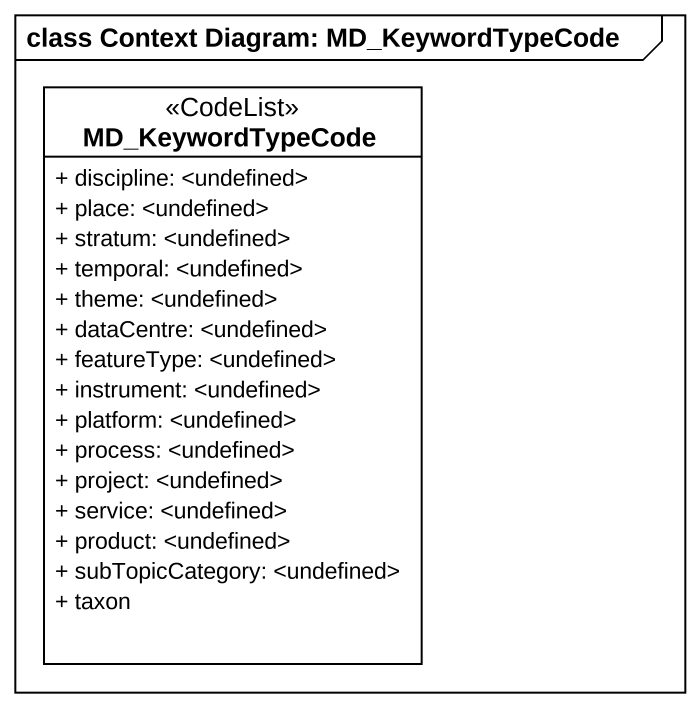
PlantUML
@startuml
mainframe class Context Diagram: MD_KeywordTypeCode
hide circle
hide empty members
skinparam classAttributeIconSize 0
class MD_KeywordTypeCode <<CodeList>> #FFFFFF {
  + discipline: <undefined>
  + place: <undefined>
  + stratum: <undefined>
  + temporal: <undefined>
  + theme: <undefined>
  + dataCentre: <undefined>
  + featureType: <undefined>
  + instrument: <undefined>
  + platform: <undefined>
  + process: <undefined>
  + project: <undefined>
  + service: <undefined>
  + product: <undefined>
  + subTopicCategory: <undefined>
  + taxon
}
@enduml
